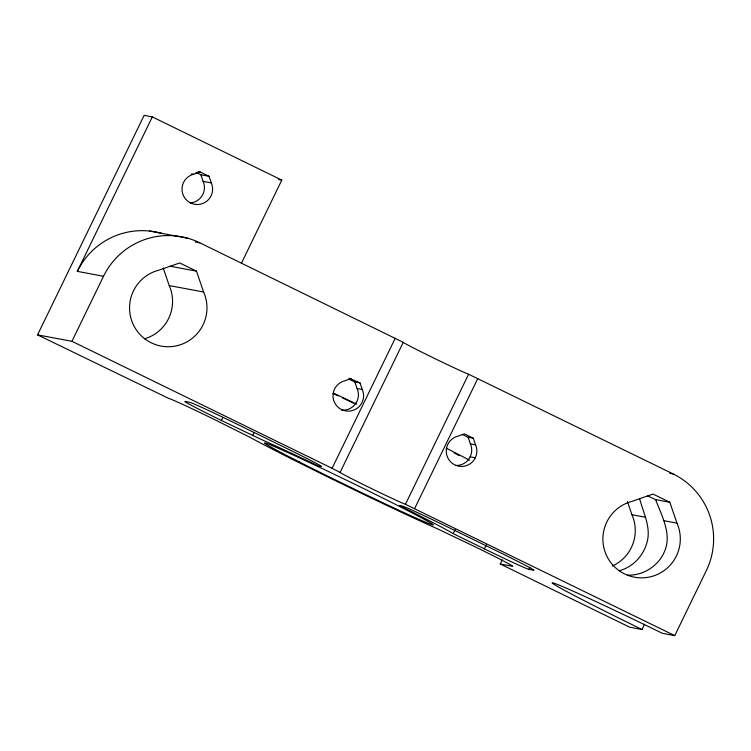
<?xml version="1.0" encoding="UTF-8"?>
<svg xmlns="http://www.w3.org/2000/svg" width="751" height="751" viewBox="0 0 751 751"><rect width="100%" height="100%" fill="white"/><g stroke="black" fill="none" stroke-linecap="round" stroke-linejoin="round"><path stroke-width="1.13" d="M502.288 559.805L500.25 564.001L512.529 566.292A45.201 1.108 25.9 0 0 476.172 547.31L437.195 528.695A121.136 2.957 25.9 0 1 249.398 436.998L213.2 418.908A45.201 1.108 25.9 0 0 168.646 398.387L37.55 334.871L144.136 115.372L152.322 116.903L281.785 180.109L241.428 263.225M644.536 624.259L641.992 629.507A113.016 2.76 25.9 0 1 552.708 582.823A113.016 2.76 25.9 0 1 662.466 633.337L674.755 635.628L706.334 570.591A72.321 72.012 -79.4 0 0 673.178 473.947L468.596 374.233A37.062 0.901 25.9 0 1 433.149 357.767A37.062 0.901 25.9 0 1 403.259 342.334L199.841 242.836A72.321 72.012 -79.4 0 0 103.525 276.265L77.325 271.364L152.322 116.903M37.55 334.871L71.946 341.301L103.525 276.265M221.395 420.438A45.201 1.108 25.9 0 1 185.028 401.447L189.862 402.358A45.201 1.108 25.9 0 1 234.415 422.869L284.986 447.568A45.201 1.108 25.9 0 1 321.344 466.549L318.48 466.014L304.071 459.18A121.136 2.957 25.9 0 0 260.372 439.053L221.395 420.438L222.869 417.387M252.561 435.655L254.045 432.614M674.755 635.628L405.437 504.306A37.062 0.901 25.9 0 1 369.99 487.84A37.062 0.901 25.9 0 1 340.1 472.407L332.083 468.314L395.242 338.241M340.1 472.407L403.259 342.334M405.437 504.306L468.596 374.233M414.618 508.615L477.777 378.542M453.191 533.614L448.169 530.75A121.136 2.957 25.9 0 0 412.496 512.116L399.391 505.526L402.254 506.061A45.201 1.108 25.9 0 1 446.807 526.582L497.378 551.272A45.201 1.108 25.9 0 1 533.745 570.262L528.911 569.361A45.201 1.108 25.9 0 1 484.357 548.84L453.191 533.614L455.162 529.549M484.357 548.84L486.329 544.775M528.911 569.361L529.896 567.324M619.303 570.769C632.351 567.23 642.818 556.529 646.639 543.63C651.69 528.197 643.457 513.29 639.608 498.617M193.617 174.251L200.198 171.97L209.031 176.288L211.303 182.887A15.367 15.302 -79.4 0 1 202.714 203.521A15.367 15.302 -79.4 0 1 182.709 193.749A15.367 15.302 -79.4 0 1 193.617 174.251L191.571 173.866M351.168 378.588L344.587 380.87A15.367 15.302 -79.4 0 0 333.679 400.377A15.367 15.302 -79.4 0 0 353.693 410.14A15.367 15.302 -79.4 0 0 362.273 389.506L360.011 382.907L349.102 378.204M627.451 575.144C642.33 575.764 657.003 566.939 663.546 553.571C672.915 535.557 662.035 516.547 655.585 499.603L647.456 495.81M278.715 179.536L281.785 180.109M198.142 171.585L200.198 171.97M195.936 172.355L200.846 174.748L209.031 176.288M200.846 174.748L203.108 181.357L211.303 182.887M149.59 231.045L188.116 238.33M195.279 241.982L199.841 242.836M170.092 266.211L196.471 271.139L203.624 292.008A38.874 38.705 -79.4 0 1 181.92 344.211A38.874 38.705 -79.4 0 1 131.303 319.504A38.874 38.705 -79.4 0 1 158.902 270.172L179.696 262.953L196.471 271.139M163.202 268.004L169.228 285.577L203.624 292.008M348.952 379.058L354.847 381.94L360.011 382.907M354.847 381.94L357.11 388.539L362.273 389.506M669.751 473.308L673.178 473.947M462.231 434.369L468.126 437.251L473.29 438.218L475.552 444.817A15.367 15.302 -79.4 0 1 466.972 465.451A15.367 15.302 -79.4 0 1 446.958 455.679A15.367 15.302 -79.4 0 1 457.866 436.181L464.447 433.9L473.29 438.218M468.126 437.251L470.389 443.85L475.552 444.817M470.164 456.833L475.327 457.8M655.585 499.603L669.808 502.259L676.97 523.128A38.874 38.705 -79.4 0 1 655.257 575.332A38.874 38.705 -79.4 0 1 604.649 550.624A38.874 38.705 -79.4 0 1 632.239 501.292L653.041 494.074L669.808 502.259M627.404 501.527L631.929 514.707L645.306 517.214M663.584 520.631L676.97 523.128M641.992 629.507L629.704 627.207L500.25 564.001M71.946 341.301L332.083 468.314M169.228 285.577A38.874 38.705 -79.4 0 1 144.305 338.851M203.108 181.357A15.367 15.302 -79.4 0 1 190.191 202.948M77.325 271.364A72.321 72.012 -79.4 0 1 161.916 233.43M631.929 514.707A38.874 38.705 -79.4 0 1 612.3 566.047M470.389 443.85A15.367 15.302 -79.4 0 1 455.697 465.47M357.11 388.539A15.367 15.302 -79.4 0 1 341.527 410.093M333.097 393.496A103.056 2.516 25.9 0 1 338.166 395.871M342.325 397.823A103.056 2.516 25.9 0 1 353.439 403.09M454.195 452.966A103.056 2.516 25.9 0 1 456.101 453.97M457.021 454.458A103.056 2.516 25.9 0 1 459.218 455.632M333.5 393.13A121.136 2.957 25.9 0 1 335.65 394.144L353.59 402.658A121.136 2.957 25.9 0 1 356.669 404.122M446.254 448.187A121.136 2.957 25.9 0 1 469.572 460.232M299.33 461.949A94.016 2.3 25.9 0 0 432.933 524.958A94.016 2.3 25.9 0 0 314.078 464.709A94.016 2.3 25.9 0 0 299.33 461.949"/></g></svg>
